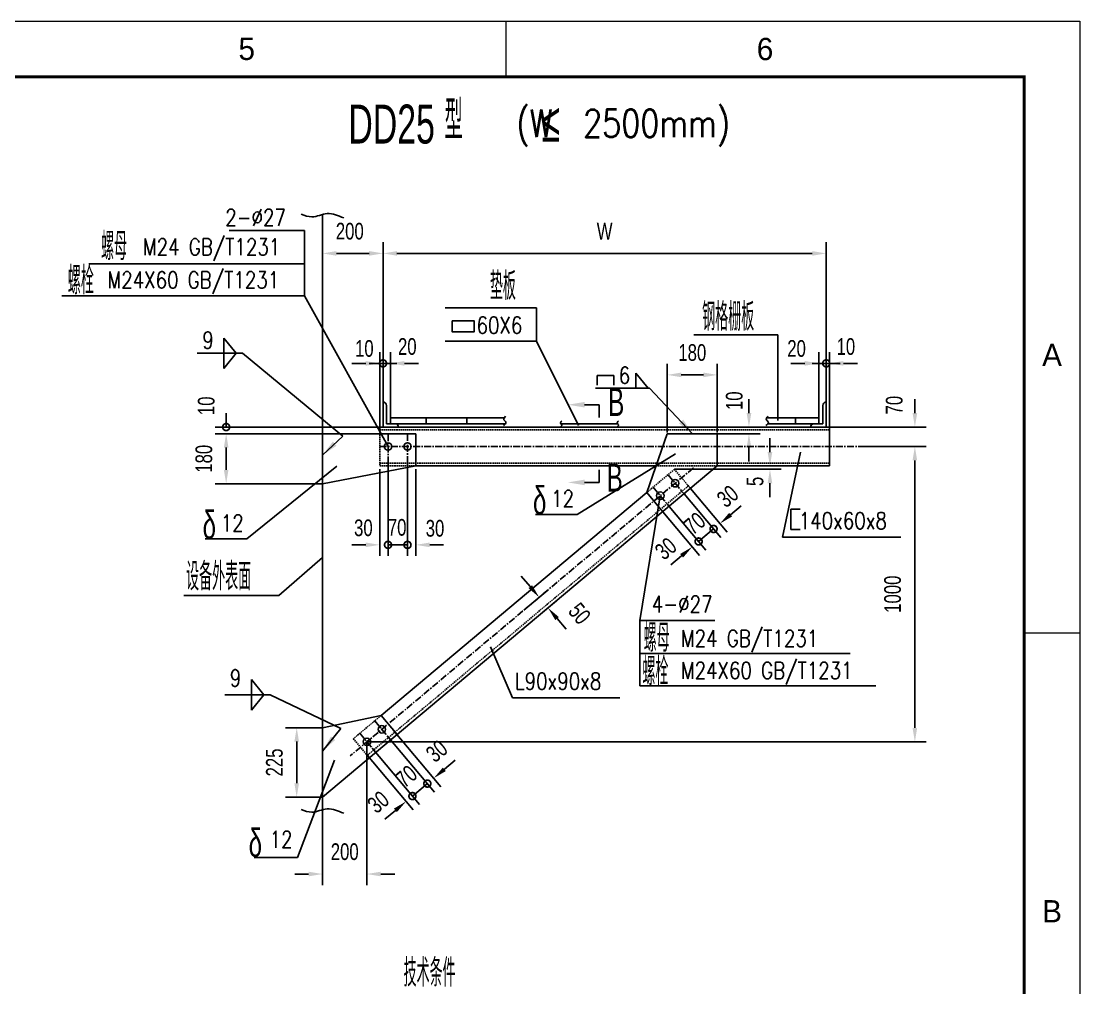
# Model space of a CAD drawing. Extents: x 148 to 221443, y -36682 to 6758.
# Drawn here: x 180319 to 184125, y -18825 to -15349 of the extents above; entities that cross this region are included whole.
import ezdxf
from ezdxf.enums import TextEntityAlignment as Align

# ---------------------------------------------------------------- set-up
doc = ezdxf.new("R2010")
doc.units = 0
doc.header["$LTSCALE"] = 10
doc.header["$MEASUREMENT"] = 0
for name, pattern in [('CENTERX2', [4, 2.5, -0.5, 0.5, -0.5]), ('HIDDENX2', [0.75, 0.5, -0.25]), ('PHANTOM', [2.5, 1.25, -0.25, 0.25, -0.25, 0.25, -0.25])]:
    doc.linetypes.add(name, pattern=pattern)
for name, color, linetype in [('2', 4, 'Continuous'), ('3', 255, 'Continuous'), ('6', 4, 'PHANTOM'), ('9', 6, 'Continuous'), ('CENTER', 1, 'CENTERX2'), ('WHITE', 7, 'Continuous')]:
    doc.layers.add(name, color=color, linetype=linetype)
doc.layers.add('2（细实线）', color=3, linetype='Continuous', lineweight=20)
doc.layers.add('图框层', color=7, linetype='Continuous', lineweight=15)
doc.styles.add('HZ', font='ROMS.SHX', dxfattribs={"width": 0.75, "bigfont": 'GBCBIG.SHX'})
doc.styles.get("Standard").update_dxf_attribs({"font": 'wison_e.shx', "width": 0.75, "bigfont": 'wison_c.shx'})
doc.styles.add('XW', font='ROMANS.shx', dxfattribs={"width": 0.85})
doc.dimstyles.new('DIM1', dxfattribs={"dimscale": 20, "dimtxt": 3, "dimasz": 2.5, "dimexe": 2, "dimexo": 0, "dimgap": 1, "dimtad": 0, "dimdec": 0, "dimzin": 0, "dimdsep": 46, "dimtxsty": 'Standard', "dimcen": 2, "dimclrd": 3, "dimclre": 3, "dimclrt": 3, "dimadec": 0, "dimazin": 0, "dimtfac": 0.666667, "dimtdec": 0, "dimtofl": 0, "dimtmove": 2, "dimatfit": 1, "dimfxl": 2, "dimtvp": 1.333333, "dimtolj": 1, "dimtzin": 0, "dimarcsym": 0})

# ---------------------------------------------------------------- blocks, each defined once
blk = doc.blocks.new('_DotSmall')
at = {"layer": 'WHITE', "color": 0, "const_width": 0.5}
blk.add_lwpolyline([(-0.0625, 0, 1), (0.0625, 0, 1)], format="xyb", close=True, dxfattribs=at)
blk = doc.blocks.new('*D1684')
at = {"layer": '2', "color": 3, "lineweight": -2}
for p, q in [((181608.2, -16808.4), (181608.2, -16539.4)), ((181620.2, -16733.4), (181620.2, -16539.4)), ((181558.2, -16579.4), (181508.2, -16579.4)), ((181620.2, -16579.4), (181670.2, -16579.4))]:
    blk.add_line(p, q, dxfattribs=at)
at = {"layer": '2', "color": 3}
blk.add_solid([(181558.2, -16587.8), (181558.2, -16571.1), (181608.2, -16579.4)], dxfattribs=at)
at = {"layer": 'Defpoints', "color": 0}
for p in [(181620.2, -16579.4), (181620.2, -16733.4), (181608.2, -16808.4)]:
    blk.add_point(p, dxfattribs=at)
at = {"layer": '2', "color": 3, "lineweight": -2, "xscale": 50, "yscale": 50, "zscale": 50, "rotation": 180}
blk.add_blockref('_DotSmall', (181620.2, -16579.4), dxfattribs=at)
at = {"layer": '2', "color": 3, "insert": (181553, -16526.2), "char_height": 60, "attachment_point": 5}
blk.add_mtext('\\A1;10', dxfattribs=at)
blk = doc.blocks.new('*D1685')
at = {"layer": '2', "color": 3, "lineweight": -2}
for p, q in [((181620.2, -16733.4), (181620.2, -16539.4)), ((181647.2, -16784.4), (181647.2, -16539.4)), ((181620.2, -16579.4), (181570.2, -16579.4)), ((181697.2, -16579.4), (181747.2, -16579.4))]:
    blk.add_line(p, q, dxfattribs=at)
at = {"layer": '2', "color": 3}
blk.add_solid([(181697.2, -16571.1), (181697.2, -16587.8), (181647.2, -16579.4)], dxfattribs=at)
at = {"layer": 'Defpoints', "color": 0}
for p in [(181620.2, -16579.4), (181620.2, -16733.4), (181647.2, -16784.4)]:
    blk.add_point(p, dxfattribs=at)
at = {"layer": '2', "color": 3, "lineweight": -2, "xscale": 50, "yscale": 50, "zscale": 50}
blk.add_blockref('_DotSmall', (181620.2, -16579.4), dxfattribs=at)
at = {"layer": '2', "color": 3, "insert": (181707.5, -16519.2), "char_height": 60, "attachment_point": 5}
blk.add_mtext('\\A1;20', dxfattribs=at)
blk = doc.blocks.new('*D1686')
at = {"layer": '2', "color": 3, "lineweight": -2}
for p, q in [((183186.5, -16784.4), (183186.5, -16539.4)), ((183213.5, -16733.4), (183213.5, -16539.4)), ((183136.5, -16579.4), (183086.5, -16579.4)), ((183213.5, -16579.4), (183263.5, -16579.4))]:
    blk.add_line(p, q, dxfattribs=at)
at = {"layer": '2', "color": 3}
blk.add_solid([(183136.5, -16587.8), (183136.5, -16571.1), (183186.5, -16579.4)], dxfattribs=at)
at = {"layer": 'Defpoints', "color": 0}
for p in [(183213.5, -16579.4), (183213.5, -16733.4), (183186.5, -16784.4)]:
    blk.add_point(p, dxfattribs=at)
at = {"layer": '2', "color": 3, "lineweight": -2, "xscale": 50, "yscale": 50, "zscale": 50, "rotation": 180}
blk.add_blockref('_DotSmall', (183213.5, -16579.4), dxfattribs=at)
at = {"layer": '2', "color": 3, "insert": (183106.9, -16526.2), "char_height": 60, "attachment_point": 5}
blk.add_mtext('\\A1;20', dxfattribs=at)
blk = doc.blocks.new('*D1687')
at = {"layer": '2', "color": 3, "lineweight": -2}
for p, q in [((183213.5, -16733.4), (183213.5, -16539.4)), ((183225.5, -16808.4), (183225.5, -16539.4)), ((183213.5, -16579.4), (183163.5, -16579.4)), ((183275.5, -16579.4), (183325.5, -16579.4))]:
    blk.add_line(p, q, dxfattribs=at)
at = {"layer": '2', "color": 3}
blk.add_solid([(183275.5, -16571.1), (183275.5, -16587.8), (183225.5, -16579.4)], dxfattribs=at)
at = {"layer": 'Defpoints', "color": 0}
for p in [(183213.5, -16579.4), (183213.5, -16733.4), (183225.5, -16808.4)]:
    blk.add_point(p, dxfattribs=at)
at = {"layer": '2', "color": 3, "lineweight": -2, "xscale": 50, "yscale": 50, "zscale": 50}
blk.add_blockref('_DotSmall', (183213.5, -16579.4), dxfattribs=at)
at = {"layer": '2', "color": 3, "insert": (183284.1, -16519.2), "char_height": 60, "attachment_point": 5}
blk.add_mtext('\\A1;10', dxfattribs=at)
blk = doc.blocks.new('*D1688')
at = {"layer": '2', "color": 3, "lineweight": -2}
for p, q in [((181620.2, -16733.4), (181620.2, -16144.1)), ((183213.5, -16733.4), (183213.5, -16144.1)), ((181670.2, -16184.1), (183163.5, -16184.1))]:
    blk.add_line(p, q, dxfattribs=at)
at = {"layer": '2', "color": 3}
for points in [[(181670.2, -16175.8), (181670.2, -16192.4), (181620.2, -16184.1)], [(183163.5, -16192.4), (183163.5, -16175.8), (183213.5, -16184.1)]]:
    blk.add_solid(points, dxfattribs=at)
at = {"layer": 'Defpoints', "color": 0}
for p in [(183213.5, -16184.1), (181620.2, -16733.4), (183213.5, -16733.4)]:
    blk.add_point(p, dxfattribs=at)
at = {"layer": '2', "color": 3, "insert": (182416.9, -16104.1), "char_height": 60, "attachment_point": 5}
blk.add_mtext('\\A1;W', dxfattribs=at)
blk = doc.blocks.new('*D1689')
at = {"layer": '2', "color": 3, "lineweight": -2}
for p, q in [((181402.7, -16302), (181402.7, -16144.1)), ((181620.2, -16733.4), (181620.2, -16144.1)), ((181452.7, -16184.1), (181570.2, -16184.1))]:
    blk.add_line(p, q, dxfattribs=at)
at = {"layer": '2', "color": 3}
for points in [[(181452.7, -16175.8), (181452.7, -16192.4), (181402.7, -16184.1)], [(181570.2, -16192.4), (181570.2, -16175.8), (181620.2, -16184.1)]]:
    blk.add_solid(points, dxfattribs=at)
at = {"layer": 'Defpoints', "color": 0}
for p in [(181620.2, -16184.1), (181402.7, -16302), (181620.2, -16733.4)]:
    blk.add_point(p, dxfattribs=at)
at = {"layer": '2', "color": 3, "insert": (181500.7, -16104.5), "char_height": 60, "attachment_point": 5}
blk.add_mtext('\\A1;200', dxfattribs=at)
blk = doc.blocks.new('*D1690')
at = {"layer": '2', "color": 3, "lineweight": -2}
for p, q in [((182642, -16828.4), (182642, -16580.8)), ((182822, -16828.4), (182822, -16580.8)), ((182772, -16620.8), (182692, -16620.8))]:
    blk.add_line(p, q, dxfattribs=at)
at = {"layer": '2', "color": 3}
for points in [[(182692, -16612.5), (182692, -16629.2), (182642, -16620.8)], [(182772, -16629.2), (182772, -16612.5), (182822, -16620.8)]]:
    blk.add_solid(points, dxfattribs=at)
at = {"layer": 'Defpoints', "color": 0}
for p in [(182642, -16620.8), (182642, -16828.4), (182822, -16828.4)]:
    blk.add_point(p, dxfattribs=at)
at = {"layer": '2', "color": 3, "insert": (182732, -16540.8), "char_height": 60, "attachment_point": 5}
blk.add_mtext('\\A1;180', dxfattribs=at)
blk = doc.blocks.new('*D1691')
at = {"layer": '2', "color": 3, "lineweight": -2}
for p, q in [((181635.2, -17918.2), (181805.2, -18120.8)), ((181658.2, -17898.9), (181828.2, -18101.5)), ((181840.8, -18038.7), (181879.1, -18006.6)), ((181779.5, -18090.2), (181741.2, -18122.3))]:
    blk.add_line(p, q, dxfattribs=at)
at = {"layer": '2', "color": 3}
blk.add_solid([(181835.4, -18032.4), (181846.1, -18045.1), (181802.5, -18070.9)], dxfattribs=at)
at = {"layer": 'Defpoints', "color": 0}
for p in [(181635.2, -17918.2), (181658.2, -17898.9), (181802.5, -18070.9)]:
    blk.add_point(p, dxfattribs=at)
at = {"layer": '2', "color": 3, "lineweight": -2, "xscale": 50, "yscale": 50, "zscale": 50, "rotation": 39.99999999978384}
blk.add_blockref('_DotSmall', (181779.5, -18090.2), dxfattribs=at)
at = {"layer": '2', "color": 3, "insert": (181813.6, -17973.5), "char_height": 60, "attachment_point": 5, "rotation": 40}
blk.add_mtext('\\A1;30', dxfattribs=at)
blk = doc.blocks.new('*D1692')
at = {"layer": '2', "color": 3, "lineweight": -2}
for p, q in [((181635.2, -17918.2), (181805.2, -18120.8)), ((181581.6, -17963.2), (181751.6, -18165.8)), ((181725.9, -18135.2), (181779.5, -18090.2))]:
    blk.add_line(p, q, dxfattribs=at)
at = {"layer": 'Defpoints', "color": 0}
for p in [(181635.2, -17918.2), (181581.6, -17963.2), (181779.5, -18090.2)]:
    blk.add_point(p, dxfattribs=at)
at = {"layer": '2', "color": 3, "lineweight": -2, "xscale": 50, "yscale": 50, "zscale": 50}
for p, rotation in [((181779.5, -18090.2), 39.9999999997845), ((181725.9, -18135.2), 219.9999999997845)]:
    blk.add_blockref('_DotSmall', p, dxfattribs=dict(at, rotation=rotation))
at = {"layer": '2', "color": 3, "insert": (181704.4, -18064.1), "char_height": 60, "attachment_point": 5, "rotation": 40}
blk.add_mtext('\\A1;70', dxfattribs=at)
blk = doc.blocks.new('*D1693')
at = {"layer": '2', "color": 3, "lineweight": -2}
for p, q in [((183346.2, -16878.4), (183572.2, -16878.4)), ((183532.2, -16928.4), (183532.2, -17890.2)), ((181562.3, -17940.2), (183572.2, -17940.2))]:
    blk.add_line(p, q, dxfattribs=at)
at = {"layer": '2', "color": 3}
for points in [[(183540.5, -16928.4), (183523.8, -16928.4), (183532.2, -16878.4)], [(183523.8, -17890.2), (183540.5, -17890.2), (183532.2, -17940.2)]]:
    blk.add_solid(points, dxfattribs=at)
at = {"layer": 'Defpoints', "color": 0}
for p in [(183346.2, -16878.4), (181562.3, -17940.2), (183532.2, -17940.2)]:
    blk.add_point(p, dxfattribs=at)
at = {"layer": '2', "color": 3, "insert": (183452.2, -17409.3), "char_height": 60, "attachment_point": 5, "rotation": 90}
blk.add_mtext('\\A1;1000', dxfattribs=at)
blk = doc.blocks.new('*D1694')
at = {"layer": '2', "color": 3, "lineweight": -2}
for p, q in [((181562.3, -17940.2), (181562.3, -18455.4)), ((181402.7, -18139.3), (181402.7, -18455.4)), ((181352.7, -18415.4), (181302.7, -18415.4)), ((181612.3, -18415.4), (181662.3, -18415.4))]:
    blk.add_line(p, q, dxfattribs=at)
at = {"layer": '2', "color": 3}
for points in [[(181352.7, -18423.7), (181352.7, -18407.1), (181402.7, -18415.4)], [(181612.3, -18407.1), (181612.3, -18423.7), (181562.3, -18415.4)]]:
    blk.add_solid(points, dxfattribs=at)
at = {"layer": 'Defpoints', "color": 0}
for p in [(181562.3, -17940.2), (181402.7, -18139.3), (181562.3, -18415.4)]:
    blk.add_point(p, dxfattribs=at)
at = {"layer": '2', "color": 3, "insert": (181482.5, -18335.4), "char_height": 60, "attachment_point": 5}
blk.add_mtext('\\A1;200', dxfattribs=at)
blk = doc.blocks.new('*D1695')
at = {"layer": '2', "color": 3, "lineweight": -2}
for p, q in [((181558.6, -17982.4), (181728.6, -18185.1)), ((181581.6, -17963.2), (181751.6, -18165.8)), ((181725.9, -18135.2), (181764.2, -18103)), ((181664.6, -18186.6), (181626.3, -18218.7))]:
    blk.add_line(p, q, dxfattribs=at)
at = {"layer": '2', "color": 3}
blk.add_solid([(181670, -18193), (181659.2, -18180.2), (181702.9, -18154.4)], dxfattribs=at)
at = {"layer": 'Defpoints', "color": 0}
for p in [(181558.6, -17982.4), (181581.6, -17963.2), (181725.9, -18135.2)]:
    blk.add_point(p, dxfattribs=at)
at = {"layer": '2', "color": 3, "lineweight": -2, "xscale": 50, "yscale": 50, "zscale": 50, "rotation": 219.9999999997854}
blk.add_blockref('_DotSmall', (181725.9, -18135.2), dxfattribs=at)
at = {"layer": '2', "color": 3, "insert": (181603.4, -18156.8), "char_height": 60, "attachment_point": 5, "rotation": 40}
blk.add_mtext('\\A1;30', dxfattribs=at)
blk = doc.blocks.new('*D1696')
at = {"layer": '2', "color": 3, "lineweight": -2}
for p, q in [((181402.7, -16832.4), (181016.3, -16832.4)), ((181056.3, -16882.4), (181056.3, -16962.4)), ((181402.7, -17012.4), (181016.3, -17012.4))]:
    blk.add_line(p, q, dxfattribs=at)
at = {"layer": '2', "color": 3}
for points in [[(181064.6, -16882.4), (181048, -16882.4), (181056.3, -16832.4)], [(181048, -16962.4), (181064.6, -16962.4), (181056.3, -17012.4)]]:
    blk.add_solid(points, dxfattribs=at)
at = {"layer": 'Defpoints', "color": 0}
for p in [(181402.7, -16832.4), (181056.3, -17012.4), (181402.7, -17012.4)]:
    blk.add_point(p, dxfattribs=at)
at = {"layer": '2', "color": 3, "insert": (180976.3, -16922.4), "char_height": 60, "attachment_point": 5, "rotation": 90}
blk.add_mtext('\\A1;180', dxfattribs=at)
blk = doc.blocks.new('*D1697')
at = {"layer": '2', "color": 3, "lineweight": -2}
for p, q in [((181056.3, -16808.4), (181056.3, -16758.4)), ((181608.2, -16808.4), (181016.3, -16808.4)), ((181402.7, -16832.4), (181016.3, -16832.4)), ((181056.3, -16882.4), (181056.3, -16932.4))]:
    blk.add_line(p, q, dxfattribs=at)
at = {"layer": '2', "color": 3}
blk.add_solid([(181064.6, -16882.4), (181048, -16882.4), (181056.3, -16832.4)], dxfattribs=at)
at = {"layer": 'Defpoints', "color": 0}
for p in [(181056.3, -16808.4), (181608.2, -16808.4), (181402.7, -16832.4)]:
    blk.add_point(p, dxfattribs=at)
at = {"layer": '2', "color": 3, "lineweight": -2, "xscale": 50, "yscale": 50, "zscale": 50, "rotation": 270}
blk.add_blockref('_DotSmall', (181056.3, -16808.4), dxfattribs=at)
at = {"layer": '2', "color": 3, "insert": (180984.8, -16732), "char_height": 60, "attachment_point": 5, "rotation": 90}
blk.add_mtext('\\A1;10', dxfattribs=at)
blk = doc.blocks.new('*D1698')
at = {"layer": '2', "color": 3, "lineweight": -2}
for p, q in [((181608.2, -16960.4), (181608.2, -17271.9)), ((181638.2, -16935.8), (181638.2, -17271.9)), ((181558.2, -17231.9), (181508.2, -17231.9)), ((181638.2, -17231.9), (181688.2, -17231.9))]:
    blk.add_line(p, q, dxfattribs=at)
at = {"layer": '2', "color": 3}
blk.add_solid([(181558.2, -17240.2), (181558.2, -17223.5), (181608.2, -17231.9)], dxfattribs=at)
at = {"layer": 'Defpoints', "color": 0}
for p in [(181608.2, -16960.4), (181638.2, -16935.8), (181638.2, -17231.9)]:
    blk.add_point(p, dxfattribs=at)
at = {"layer": '2', "color": 3, "lineweight": -2, "xscale": 50, "yscale": 50, "zscale": 50, "rotation": 180}
blk.add_blockref('_DotSmall', (181638.2, -17231.9), dxfattribs=at)
at = {"layer": '2', "color": 3, "insert": (181549.6, -17171.1), "char_height": 60, "attachment_point": 5}
blk.add_mtext('\\A1;30', dxfattribs=at)
blk = doc.blocks.new('*D1699')
at = {"layer": '2', "color": 3, "lineweight": -2}
for p, q in [((181638.2, -16923.8), (181638.2, -17271.9)), ((181708.2, -16923.1), (181708.2, -17271.9)), ((181638.2, -17231.9), (181708.2, -17231.9))]:
    blk.add_line(p, q, dxfattribs=at)
at = {"layer": 'Defpoints', "color": 0}
for p in [(181638.2, -16923.8), (181708.2, -16923.1), (181708.2, -17231.9)]:
    blk.add_point(p, dxfattribs=at)
at = {"layer": '2', "color": 3, "lineweight": -2, "xscale": 50, "yscale": 50, "zscale": 50, "rotation": 180}
blk.add_blockref('_DotSmall', (181638.2, -17231.9), dxfattribs=at)
at = {"layer": '2', "color": 3, "lineweight": -2, "xscale": 50, "yscale": 50, "zscale": 50}
blk.add_blockref('_DotSmall', (181708.2, -17231.9), dxfattribs=at)
at = {"layer": '2', "color": 3, "insert": (181670.9, -17169.4), "char_height": 60, "attachment_point": 5}
blk.add_mtext('\\A1;70', dxfattribs=at)
blk = doc.blocks.new('*D1700')
at = {"layer": '2', "color": 3, "lineweight": -2}
for p, q in [((181708.2, -16935.1), (181708.2, -17271.9)), ((181738.2, -16960.4), (181738.2, -17271.9)), ((181708.2, -17231.9), (181658.2, -17231.9)), ((181788.2, -17231.9), (181838.2, -17231.9))]:
    blk.add_line(p, q, dxfattribs=at)
at = {"layer": '2', "color": 3}
blk.add_solid([(181788.2, -17223.5), (181788.2, -17240.2), (181738.2, -17231.9)], dxfattribs=at)
at = {"layer": 'Defpoints', "color": 0}
for p in [(181708.2, -16935.1), (181738.2, -16960.4), (181738.2, -17231.9)]:
    blk.add_point(p, dxfattribs=at)
at = {"layer": '2', "color": 3, "lineweight": -2, "xscale": 50, "yscale": 50, "zscale": 50}
blk.add_blockref('_DotSmall', (181708.2, -17231.9), dxfattribs=at)
at = {"layer": '2', "color": 3, "insert": (181807.1, -17172.8), "char_height": 60, "attachment_point": 5}
blk.add_mtext('\\A1;30', dxfattribs=at)
blk = doc.blocks.new('*D1701')
at = {"layer": '2', "color": 3, "lineweight": -2}
for p, q in [((183532.2, -16758.4), (183532.2, -16708.4)), ((183225.5, -16808.4), (183572.2, -16808.4)), ((183346.2, -16878.4), (183572.2, -16878.4)), ((183532.2, -16928.4), (183532.2, -16978.4))]:
    blk.add_line(p, q, dxfattribs=at)
at = {"layer": '2', "color": 3}
for points in [[(183523.8, -16758.4), (183540.5, -16758.4), (183532.2, -16808.4)], [(183540.5, -16928.4), (183523.8, -16928.4), (183532.2, -16878.4)]]:
    blk.add_solid(points, dxfattribs=at)
at = {"layer": 'Defpoints', "color": 0}
for p in [(183225.5, -16808.4), (183346.2, -16878.4), (183532.2, -16878.4)]:
    blk.add_point(p, dxfattribs=at)
at = {"layer": '2', "color": 3, "insert": (183458.1, -16729.6), "char_height": 60, "attachment_point": 5, "rotation": 90}
blk.add_mtext('\\A1;70', dxfattribs=at)
blk = doc.blocks.new('*D1702')
at = {"layer": '2', "color": 3, "lineweight": -2}
for p, q in [((182149.5, -17382.2), (182117.3, -17343.9)), ((182125.9, -17467.2), (182212.3, -17394.8)), ((182158, -17505.5), (182244.4, -17433.1)), ((182245.9, -17497.1), (182278, -17535.4))]:
    blk.add_line(p, q, dxfattribs=at)
at = {"layer": '2', "color": 3}
for points in [[(182143.1, -17387.5), (182155.9, -17376.8), (182181.6, -17420.5)], [(182252.3, -17491.7), (182239.5, -17502.5), (182213.7, -17458.8)]]:
    blk.add_solid(points, dxfattribs=at)
at = {"layer": 'Defpoints', "color": 0}
for p in [(182181.6, -17420.5), (182125.9, -17467.2), (182158, -17505.5)]:
    blk.add_point(p, dxfattribs=at)
at = {"layer": '2', "color": 3, "insert": (182326.8, -17479), "char_height": 60, "attachment_point": 5, "rotation": 310}
blk.add_mtext('\\A1;50', dxfattribs=at)
blk = doc.blocks.new('*D1703')
at = {"layer": '2', "color": 3, "lineweight": -2}
for p, q in [((182626, -17112.9), (182757.6, -17269.7)), ((182648.9, -17093.6), (182780.5, -17250.5)), ((182754.8, -17219.8), (182793.1, -17187.7)), ((182693.5, -17271.2), (182655.2, -17303.4))]:
    blk.add_line(p, q, dxfattribs=at)
at = {"layer": '2', "color": 3}
blk.add_solid([(182698.9, -17277.6), (182688.2, -17264.9), (182731.8, -17239.1)], dxfattribs=at)
at = {"layer": 'Defpoints', "color": 0}
for p in [(182626, -17112.9), (182648.9, -17093.6), (182754.8, -17219.8)]:
    blk.add_point(p, dxfattribs=at)
at = {"layer": '2', "color": 3, "lineweight": -2, "xscale": 50, "yscale": 50, "zscale": 50, "rotation": 219.9999999997838}
blk.add_blockref('_DotSmall', (182754.8, -17219.8), dxfattribs=at)
at = {"layer": '2', "color": 3, "insert": (182637, -17245.5), "char_height": 60, "attachment_point": 5, "rotation": 40}
blk.add_mtext('\\A1;30', dxfattribs=at)
blk = doc.blocks.new('*D1704')
at = {"layer": '2', "color": 3, "lineweight": -2}
for p, q in [((182702.6, -17048.6), (182834.2, -17205.5)), ((182725.5, -17029.3), (182857.1, -17186.2)), ((182869.7, -17123.4), (182908, -17091.3)), ((182808.5, -17174.8), (182770.2, -17207))]:
    blk.add_line(p, q, dxfattribs=at)
at = {"layer": '2', "color": 3}
blk.add_solid([(182864.4, -17117), (182875.1, -17129.8), (182831.4, -17155.5)], dxfattribs=at)
at = {"layer": 'Defpoints', "color": 0}
for p in [(182702.6, -17048.6), (182725.5, -17029.3), (182831.4, -17155.5)]:
    blk.add_point(p, dxfattribs=at)
at = {"layer": '2', "color": 3, "lineweight": -2, "xscale": 50, "yscale": 50, "zscale": 50, "rotation": 39.99999999977852}
blk.add_blockref('_DotSmall', (182808.5, -17174.8), dxfattribs=at)
at = {"layer": '2', "color": 3, "insert": (182859.3, -17057.4), "char_height": 60, "attachment_point": 5, "rotation": 40}
blk.add_mtext('\\A1;30', dxfattribs=at)
blk = doc.blocks.new('*D1705')
at = {"layer": '2', "color": 3, "lineweight": -2}
for p, q in [((183011.2, -16898.4), (183011.2, -16848.4)), ((182667.7, -16960.4), (183051.2, -16960.4)), ((182822, -16948.4), (183051.2, -16948.4)), ((183011.2, -17010.4), (183011.2, -17060.4))]:
    blk.add_line(p, q, dxfattribs=at)
at = {"layer": '2', "color": 3}
for points in [[(183002.9, -16898.4), (183019.5, -16898.4), (183011.2, -16948.4)], [(183019.5, -17010.4), (183002.9, -17010.4), (183011.2, -16960.4)]]:
    blk.add_solid(points, dxfattribs=at)
at = {"layer": 'Defpoints', "color": 0}
for p in [(182667.7, -16960.4), (182822, -16948.4), (183011.2, -16948.4)]:
    blk.add_point(p, dxfattribs=at)
at = {"layer": '2', "color": 3, "insert": (182957.8, -17003.8), "char_height": 60, "attachment_point": 5, "rotation": 90}
blk.add_mtext('\\A1;5', dxfattribs=at)
blk = doc.blocks.new('*D1706')
at = {"layer": '2', "color": 3, "lineweight": -2}
for p, q in [((182702.6, -17048.6), (182834.2, -17205.5)), ((182648.9, -17093.6), (182780.5, -17250.5)), ((182754.8, -17219.8), (182808.5, -17174.8))]:
    blk.add_line(p, q, dxfattribs=at)
at = {"layer": 'Defpoints', "color": 0}
for p in [(182702.6, -17048.6), (182648.9, -17093.6), (182808.5, -17174.8)]:
    blk.add_point(p, dxfattribs=at)
at = {"layer": '2', "color": 3, "lineweight": -2, "xscale": 50, "yscale": 50, "zscale": 50}
for p, rotation in [((182808.5, -17174.8), 39.99999999979752), ((182754.8, -17219.8), 219.9999999997975)]:
    blk.add_blockref('_DotSmall', p, dxfattribs=dict(at, rotation=rotation))
at = {"layer": '2', "color": 3, "insert": (182740.8, -17154.7), "char_height": 60, "attachment_point": 5, "rotation": 40}
blk.add_mtext('\\A1;70', dxfattribs=at)
blk = doc.blocks.new('*D1707')
at = {"layer": '2', "color": 3, "lineweight": -2}
for p, q in [((182935.7, -16758.4), (182935.7, -16708.4)), ((182767.2, -16808.4), (182975.7, -16808.4)), ((182822, -16832.4), (182975.7, -16832.4)), ((182935.7, -16882.4), (182935.7, -16932.4))]:
    blk.add_line(p, q, dxfattribs=at)
at = {"layer": '2', "color": 3}
for points in [[(182927.4, -16758.4), (182944.1, -16758.4), (182935.7, -16808.4)], [(182944.1, -16882.4), (182927.4, -16882.4), (182935.7, -16832.4)]]:
    blk.add_solid(points, dxfattribs=at)
at = {"layer": 'Defpoints', "color": 0}
for p in [(182767.2, -16808.4), (182935.7, -16808.4), (182822, -16832.4)]:
    blk.add_point(p, dxfattribs=at)
at = {"layer": '2', "color": 3, "insert": (182883, -16713.8), "char_height": 60, "attachment_point": 5, "rotation": 90}
blk.add_mtext('\\A1;10', dxfattribs=at)
blk = doc.blocks.new('*D1758')
at = {"layer": '2', "color": 3, "lineweight": -2}
for p, q in [((181402.7, -17889.3), (181269.9, -17889.3)), ((181309.9, -17939.3), (181309.9, -18089.3)), ((181402.7, -18139.3), (181269.9, -18139.3))]:
    blk.add_line(p, q, dxfattribs=at)
at = {"layer": '2', "color": 3}
for points in [[(181318.2, -17939.3), (181301.5, -17939.3), (181309.9, -17889.3)], [(181301.5, -18089.3), (181318.2, -18089.3), (181309.9, -18139.3)]]:
    blk.add_solid(points, dxfattribs=at)
at = {"layer": 'Defpoints', "color": 0}
for p in [(181402.7, -17889.3), (181309.9, -18139.3), (181402.7, -18139.3)]:
    blk.add_point(p, dxfattribs=at)
at = {"layer": '2', "color": 3, "insert": (181229.9, -18014.3), "char_height": 60, "attachment_point": 5, "rotation": 90}
blk.add_mtext('\\A1;225', dxfattribs=at)
blk = doc.blocks.new('a2')
for p, q in [((15801.92, 10126.74), (15801.92, 10116.74)), ((15905.09, 10016.74), (15895.09, 10016.74))]:
    blk.add_line(p, q)
at = {"layer": '图框层', "ltscale": 10}
blk.add_lwpolyline([(15311.09, 10126.74), (15905.09, 10126.74), (15905.09, 9706.74), (15311.09, 9706.74)], close=True, dxfattribs=at)
at = {"layer": '图框层', "ltscale": 10, "const_width": 0.5}
blk.add_lwpolyline([(15336.09, 10116.74), (15895.09, 10116.74), (15895.09, 9716.74), (15336.09, 9716.74)], close=True, dxfattribs=at)
at = {"style": 'HZ'}
for s, p in [('5', (15755.34, 10121.74)), ('6', (15848.5, 10121.74)), ('A', (15900.09, 10066.74)), ('B', (15900.09, 9966.74))]:
    blk.add_text(s, height=4, dxfattribs=at).set_placement(p, align=Align.MIDDLE)

msp = doc.modelspace()

# ---------------------------------------------------------------- linework, layer by layer
for p, q in [((181620.1715, -16718.402), (181620.1715, -16808.402)), ((181632.1715, -16730.402), (181632.1715, -16796.402)), ((183201.5445, -16730.402), (183201.5445, -16796.402)), ((183213.5445, -16718.402), (183213.5445, -16808.402)), ((181647.1715, -16775.402), (181647.1715, -16796.402)), ((181647.1715, -16775.402), (182056.7473, -16775.402)), ((181775.0725, -16775.402), (181775.0725, -16796.402)), ((181922.0388, -16775.402), (181922.0388, -16796.402)), ((183186.5445, -16775.402), (183000.0478, -16775.402)), ((183102.62, -16796.402), (183102.62, -16775.402)), ((183186.5445, -16775.402), (183186.5445, -16796.402)), ((181608.1715, -16808.402), (183225.5445, -16808.402)), ((181608.1715, -16808.402), (181608.1715, -16820.402)), ((181632.1715, -16796.402), (182060.395, -16796.402)), ((182261.6846, -16796.402), (182463.6302, -16796.402)), ((183201.5445, -16796.402), (183003.6954, -16796.402)), ((183225.5445, -16808.402), (183225.5445, -16948.402)), ((181402.7334, -16832.402), (181402.7334, -17012.402)), ((181402.7334, -16832.402), (181738.1715, -16832.402)), ((181738.1715, -16832.402), (181738.1715, -16948.402)), ((182568.1068, -17043.9644), (182642.0088, -16832.402)), ((182822.0088, -16832.402), (182642.0088, -16832.402)), ((182822.0088, -16832.402), (182642.0088, -16832.402)), ((182822.0088, -16948.402), (182822.0088, -16832.402)), ((182822.0088, -16948.402), (181402.7334, -18139.3155)), ((181738.1715, -16948.402), (181402.7334, -17012.402)), ((181738.1715, -16948.402), (182600.8688, -16948.402)), ((182822.0088, -16948.402), (183225.5445, -16948.402)), ((182568.1068, -17043.9644), (181613.1683, -17845.2529)), ((182568.1068, -17043.9644), (182625.9577, -17112.9084)), ((181613.1683, -17845.2529), (181402.7334, -17889.3155)), ((181613.1683, -17845.2529), (181671.0192, -17914.1969)), ((181402.7334, -18139.3155), (181402.7334, -17889.3155))]:
    msp.add_line(p, q)
at = {"color": 7}
msp.add_line((182822.0088, -16836.402), (182822.0088, -16836.402), dxfattribs=at)
for centre in [(181638.1715, -16878.402), (181708.1715, -16878.402), (182670.4228, -17010.3274), (182616.7997, -17055.3225), (181615.8985, -17895.1783), (181562.2754, -17940.1734)]:
    msp.add_circle(centre, 13.5)
for centre, start, end in [((181620.1715, -16730.402), 0, 90), ((183213.5445, -16730.402), 90, 180), ((181664.1715, -16808.402), 0, 90), ((183169.5445, -16808.402), 90, 180)]:
    msp.add_arc(centre, 12, start, end)
at = {"layer": '2'}
for p, q in [((181337.6109, -16101.8159), (181067.084, -16101.8159)), ((181337.6109, -16101.8159), (181337.6109, -16336.6533)), ((181337.6109, -16221.074), (180562.8802, -16221.074)), ((181337.6109, -16336.6533), (180465.0581, -16336.6533)), ((181337.6109, -16336.6533), (181638.1715, -16878.402)), ((182172.1278, -16380.1163), (181844.0753, -16380.1163)), ((182172.1278, -16380.1163), (182172.1278, -16499.3744)), ((183039.963, -16476.2545), (182737.371, -16476.2545)), ((183039.963, -16476.2545), (183039.963, -16784.402)), ((182172.1278, -16499.3744), (181844.0753, -16499.3744)), ((182172.1278, -16499.3744), (182322.4167, -16802.2948)), ((181114.5614, -16542.8519), (180951.6861, -16542.8519)), ((181475.3153, -16840.9476), (181114.5614, -16542.8519)), ((182449.5415, -16623.0349), (182389.5104, -16623.0349)), ((182389.5104, -16657.6939), (182389.5104, -16623.0349)), ((182449.5415, -16657.6939), (182449.5415, -16623.0349)), ((182578.3926, -16668.884), (182383.7596, -16668.884)), ((182733.0786, -16832.402), (182578.3926, -16668.884)), ((182344.8355, -16728.0971), (182396.9532, -16728.0971)), ((181402.7334, -16909.0983), (181475.3153, -16840.9476)), ((182317.7324, -17122.2136), (182671.9419, -16904.298)), ((183055.8527, -17204.8407), (183120.6731, -16898.2324)), ((181130.0627, -17210.3339), (181454.7507, -16948.4408)), ((182344.8355, -17007.4926), (182396.9532, -17007.4926)), ((182543.6888, -17503.8754), (182616.7997, -17055.3225)), ((182317.7324, -17122.2136), (182168.8617, -17122.2136)), ((181130.0627, -17210.3339), (180981.192, -17210.3339)), ((183481.4999, -17204.8407), (183055.8527, -17204.8407)), ((181245.9493, -17413.734), (181402.7334, -17276.819)), ((181245.9493, -17413.734), (180904.2832, -17413.734)), ((182543.6888, -17503.8754), (182543.6888, -17738.7127)), ((182813.1227, -17503.8754), (182543.6888, -17503.8754)), ((182085.7651, -17781.8881), (182006.8103, -17599.1355)), ((183299.5508, -17623.1334), (182544.2113, -17623.1334)), ((181214.0419, -17771.078), (181051.1666, -17771.078)), ((181469.0173, -17892.5668), (181214.0419, -17771.078)), ((183391.5036, -17738.7127), (182543.6888, -17738.7127)), ((182471.976, -17781.8881), (182085.7651, -17781.8881)), ((181402.7334, -17973.4424), (181469.0173, -17892.5668)), ((181313.147, -18356.1552), (181446.2337, -18005.9227)), ((181313.147, -18356.1552), (181156.7337, -18356.1552))]:
    msp.add_line(p, q, dxfattribs=at)
at = {"layer": '2', "color": 7}
for p, q in [((181048.1555, -16488.2374), (181048.1555, -16542.8519)), ((181091.8902, -16542.8519), (181048.1555, -16488.2374)), ((181048.1555, -16597.4663), (181048.1555, -16542.8519)), ((181091.8902, -16542.8519), (181048.1555, -16597.4663)), ((182573.0809, -16668.884), (182529.3461, -16614.2696)), ((182529.3461, -16614.2696), (182529.3461, -16668.884)), ((182573.0809, -16668.884), (182529.3461, -16668.884)), ((182396.9532, -16728.0971), (182396.9532, -16773.6442)), ((182396.9532, -17007.4926), (182396.9532, -16961.9455)), ((181191.3707, -17771.078), (181147.636, -17716.4636)), ((181147.636, -17716.4636), (181147.636, -17771.078)), ((181191.3707, -17771.078), (181147.636, -17825.6925)), ((181147.636, -17825.6925), (181147.636, -17771.078))]:
    msp.add_line(p, q, dxfattribs=at)
at = {"layer": '2', "color": 3, "linetype": 'Continuous'}
msp.add_lwpolyline([(181868.4891, -16426.6831), (181948.3366, -16426.6831), (181948.3366, -16465.6591), (181868.4891, -16465.6591)], close=True, dxfattribs=at)
at = {"layer": '2'}
msp.add_lwpolyline([(183119.7714, -17103.63), (183086.3276, -17103.63), (183086.3276, -17176.549), (183119.7714, -17176.549)], dxfattribs=at)
for points in [[(182344.8355, -16738.0971), (182344.8355, -16718.0971), (182284.8355, -16728.0971)], [(182699.1102, -16781.9426), (182684.5811, -16795.687), (182733.0786, -16832.402)], [(181453.4361, -16875.4941), (181439.7967, -16860.8665), (181402.7334, -16909.0983)], [(182344.8355, -16997.4926), (182344.8355, -17017.4926), (182284.8355, -17007.4926)], [(181448.5008, -17933.3756), (181433.0322, -17920.6979), (181402.7334, -17973.4424)]]:
    msp.add_solid(points, dxfattribs=at)
at = {"layer": '3', "linetype": 'HIDDENX2'}
for p, q in [((181607.9375, -16818.4047), (183225.3106, -16818.4047)), ((181608.1715, -16820.402), (181608.1715, -16948.402)), ((181608.1715, -16938.402), (183225.5445, -16938.402)), ((181608.1715, -16948.402), (181738.1715, -16948.402)), ((182667.6926, -16960.402), (182568.1068, -17043.9644)), ((182600.8688, -16948.402), (182822.0088, -16948.402)), ((182667.6926, -16960.402), (182725.5435, -17029.346)), ((182717.83, -17020.1535), (181563.72, -17988.5668)), ((181613.1683, -17845.2529), (181513.5826, -17928.8153)), ((181513.5826, -17928.8153), (181571.4335, -17997.7593))]:
    msp.add_line(p, q, dxfattribs=at)
at = {"layer": '6', "color": 3, "linetype": 'Continuous'}
msp.add_line((181402.7334, -16044.1726), (181402.7334, -18184.5116), dxfattribs=at)
at = {"layer": '9'}
for points in [[(181325.9569, -16043.5613), (181364.6051, -16052.5747), (181419.6063, -16040.986), (181478.8668, -16056.4376)], [(182060.8996, -16769.6702), (182054.9696, -16781.9194), (182062.0855, -16791.0075), (182052.993, -16802.8615)], [(183004.2, -16769.6702), (182998.2701, -16781.9194), (183005.386, -16791.0075), (182996.2934, -16802.8615)], [(182262.5234, -16786.2744), (182258.5701, -16794.4406), (182263.3141, -16800.4993), (182257.2524, -16808.402)], [(182466.2535, -16786.2744), (182462.3002, -16794.4406), (182467.0441, -16800.4993), (182460.9824, -16808.402)], [(181325.9569, -18183.9002), (181364.6051, -18192.9137), (181419.6063, -18181.325), (181478.8668, -18196.7766)]]:
    msp.add_spline(points, degree=3, dxfattribs=at)
at = {"layer": 'CENTER'}
for p, q in [((181638.1715, -16834.3305), (181638.1715, -16923.8416)), ((181708.1715, -16832.7872), (181708.1715, -16923.07)), ((181608.1715, -16878.402), (183346.1932, -16878.402)), ((182736.1723, -16955.157), (181502.2754, -17990.5194)), ((182644.7113, -16979.6856), (182702.5621, -17048.6296)), ((182591.0882, -17024.6808), (182648.939, -17093.6248)), ((181590.187, -17864.5365), (181648.0379, -17933.4805)), ((181536.5639, -17909.5317), (181594.4148, -17978.4757))]:
    msp.add_line(p, q, dxfattribs=at)

# ---------------------------------------------------------------- block references
at = {"layer": '2（细实线）', "xscale": 20, "yscale": 20, "zscale": 20}
msp.add_blockref('a2', (-133976.5876, -217883.9756), dxfattribs=at)

# ---------------------------------------------------------------- texts
at = {"layer": '2'}
for s, height, style, width, p in [('型', 140, 'HZ', 0.65, (181841.3494, -15774.6594)), ('≤', 140, 'HZ', 0.65, (182190.3352, -15782.3801)), ('2-%%c27', 60, 'XW', 0.8, (181053.1052, -16084.5928)), ('M24 GB/T1231', 60, 'XW', 0.8, (180757.225, -16190.7185)), ('M24X60 GB/T1231', 60, 'XW', 0.8, (180629.8907, -16309.5982)), ('垫板', 100, 'HZ', 0.65, (182004.2606, -16351.1545)), ('钢格栅板', 100, 'HZ', 0.65, (182767.3599, -16461.8772)), ('60X6', 60, 'XW', 0.8, (181956.3998, -16472.2062)), ('B', 100, 'HZ', 0.65, (182429.4929, -16768.4394)), ('B', 100, 'HZ', 0.65, (182424.1317, -17040.3296)), ('δ', 100, 'HZ', 0.65, (182159.2039, -17121.6088)), ('12', 60, 'XW', 0.8, (182224.7627, -17095.5209)), ('δ', 100, 'HZ', 0.65, (180971.5341, -17209.7292)), ('12', 60, 'XW', 0.8, (181037.0929, -17183.6413)), ('140x60x8', 60, 'XW', 0.8, (183114.7584, -17175.0525)), ('设备外表面', 100, 'HZ', 0.65, (180912.2012, -17395.9266)), ('4-%%c27', 60, 'XW', 0.8, (182586.4469, -17474.9135)), ('螺母', 100, 'HZ', 0.65, (182557.1489, -17616.1538)), ('M24 GB/T1231', 60, 'XW', 0.8, (182691.1724, -17598.1381)), ('螺栓', 100, 'HZ', 0.65, (182552.5041, -17736.6422)), ('M24X60 GB/T1231', 60, 'XW', 0.8, (182691.1426, -17713.6141)), ('L90x90x8', 60, 'XW', 0.8, (182094.496, -17752.0999))]:
    msp.add_text(s, height=height, dxfattribs=dict(at, style=style, width=width)).set_placement(p)
for s, height, style, width, p in [('DD25', 140, 'HZ', 0.65, (181806.6926, -15719.0422)), ('(W  2500mm)', 100, 'XW', 0.8, (182867.3636, -15716.2438)), ('9', 60, 'XW', 0.8, (181011.6828, -16496.1902)), ('6', 60, 'XW', 0.8, (182508.6362, -16622.2223)), ('9', 60, 'XW', 0.8, (181110.4747, -17710.6499))]:
    msp.add_text(s, height=height, dxfattribs=dict(at, style=style, width=width)).set_placement(p, align=Align.MIDDLE_RIGHT)
at = {"layer": '2', "color": 3, "linetype": 'Continuous', "style": 'HZ', "width": 0.65}
for s, p in [('螺母', (180606.4047, -16208.4592)), ('螺栓', (180487.1738, -16331.4033)), ('δ', (181137.0214, -18353.405)), ('技术条件', (181694.0259, -18820.1078))]:
    msp.add_text(s, height=100, dxfattribs=at).set_placement(p)
at = {"layer": '2', "color": 3, "style": 'XW', "width": 0.8}
msp.add_text('12', height=60, dxfattribs=at).set_placement((181212.5943, -18320.8806))

# ---------------------------------------------------------------- dimensions: what is measured, and where the dimension line sits
at = {"layer": '2'}
dim = msp.add_linear_dim(base=(181620.1715, -16184.0852), p1=(181402.7334, -16301.9932), p2=(181620.1715, -16733.402), text='200', dimstyle='DIM1', dxfattribs=at)
dim.commit()
dim.dimension.update_dxf_attribs({"geometry": '*D1689', "text_midpoint": (181500.6957, -16104.5093), "dimtype": 160})
dim = msp.add_linear_dim(base=(183213.5445, -16184.0852), p1=(181620.1715, -16733.402), p2=(183213.5445, -16733.402), text='W', dimstyle='DIM1', dxfattribs=at)
dim.commit()
dim.dimension.update_dxf_attribs({"geometry": '*D1688', "text_midpoint": (182416.858, -16104.0852)})
for base, p1, p2, text, override, picture, middle in [((181620.1715, -16579.4167), (181608.1715, -16808.402), (181620.1715, -16733.402), '10', {"dimblk2": 'DotSmall', "dimsah": 1}, '*D1684', (181552.9891, -16526.1662)), ((181620.1715, -16579.4167), (181647.1715, -16784.402), (181620.1715, -16733.402), '20', {"dimblk2": 'DOTSMALL', "dimsah": 1}, '*D1685', (181707.4645, -16519.2192)), ((183213.5445, -16579.4167), (183186.5445, -16784.402), (183213.5445, -16733.402), '20', {"dimblk2": 'DOTSMALL', "dimsah": 1}, '*D1686', (183106.8569, -16526.1662)), ((183213.5445, -16579.4167), (183225.5445, -16808.402), (183213.5445, -16733.402), '10', {"dimblk2": 'DOTSMALL', "dimsah": 1}, '*D1687', (183284.0929, -16519.2192)), ((181562.2754, -18415.3884), (181402.7334, -18139.3155), (181562.2754, -17940.1734), '200', {"dimtmove": 0}, '*D1694', (181482.5044, -18415.3884))]:
    dim = msp.add_linear_dim(base=base, p1=p1, p2=p2, text=text, dimstyle='DIM1', override=override, dxfattribs=at)
    dim.commit()
    dim.dimension.update_dxf_attribs({"geometry": picture, "text_midpoint": middle, "dimtype": 160})
dim = msp.add_linear_dim(base=(182642.0088, -16620.8315), p1=(182822.0088, -16828.402), p2=(182642.0088, -16828.402), dimstyle='DIM1', dxfattribs=at)
dim.commit()
dim.dimension.update_dxf_attribs({"geometry": '*D1690', "text_midpoint": (182732.0088, -16540.8315)})
for base, p1, p2, angle, text, picture, middle in [((182935.7232, -16808.402), (182822.0088, -16832.402), (182767.1533, -16808.402), 90, '10', '*D1707', (182882.9923, -16713.8057)), ((183011.2071, -16948.402), (182667.6926, -16960.402), (182822.0088, -16948.402), 90, '5', '*D1705', (182957.7703, -17003.8181)), ((182181.6106, -17420.4895), (182158.0265, -17505.5493), (182125.8871, -17467.2471), 310, '50', '*D1702', (182326.7562, -17479.0405))]:
    dim = msp.add_linear_dim(base=base, p1=p1, p2=p2, angle=angle, text=text, dimstyle='DIM1', dxfattribs=at)
    dim.commit()
    dim.dimension.update_dxf_attribs({"geometry": picture, "text_midpoint": middle, "dimtype": 160})
dim = msp.add_linear_dim(base=(181056.3107, -16808.402), p1=(181402.7334, -16832.402), p2=(181608.1715, -16808.402), angle=90, text='10', dimstyle='DIM1', override={"dimblk2": 'DotSmall', "dimsah": 1}, dxfattribs=at)
dim.commit()
dim.dimension.update_dxf_attribs({"geometry": '*D1697', "text_midpoint": (180984.8193, -16732.0313), "dimtype": 160})
dim = msp.add_linear_dim(base=(183532.1527, -16878.402), p1=(183225.5445, -16808.402), p2=(183346.1932, -16878.402), angle=90, dimstyle='DIM1', dxfattribs=at)
dim.commit()
dim.dimension.update_dxf_attribs({"geometry": '*D1701', "text_midpoint": (183458.1456, -16729.5794), "dimtype": 160})
dim = msp.add_linear_dim(base=(181056.3107, -17012.402), p1=(181402.7334, -16832.402), p2=(181402.7334, -17012.402), angle=90, dimstyle='DIM1', dxfattribs=at)
dim.commit()
dim.dimension.update_dxf_attribs({"geometry": '*D1696', "text_midpoint": (180976.3107, -16922.402)})
for base, p1, p2, text, picture, middle in [((183532.1527, -17940.1734), (183346.1932, -16878.402), (181562.2754, -17940.1734), '1000', '*D1693', (183452.1527, -17409.2877)), ((181309.8748, -18139.3155), (181402.7334, -17889.3155), (181402.7334, -18139.3155), '225', '*D1758', (181229.8748, -18014.3155))]:
    dim = msp.add_linear_dim(base=base, p1=p1, p2=p2, angle=90, text=text, dimstyle='DIM1', dxfattribs=at)
    dim.commit()
    dim.dimension.update_dxf_attribs({"geometry": picture, "text_midpoint": middle})
for base, p1, p2, override, picture, middle in [((181708.1715, -17231.8823), (181638.1715, -16923.8416), (181708.1715, -16923.07), {"dimblk1": 'DOTSMALL', "dimblk2": 'DOTSMALL', "dimsah": 1}, '*D1699', (181670.8725, -17169.3593)), ((181738.1715, -17231.8823), (181708.1715, -16935.07), (181738.1715, -16960.402), {"dimblk1": 'DOTSMALL', "dimsah": 1}, '*D1700', (181807.0917, -17172.8328)), ((181638.1715, -17231.8823), (181608.1715, -16960.402), (181638.1715, -16935.8416), {"dimblk2": 'DOTSMALL', "dimsah": 1}, '*D1698', (181549.6373, -17171.096))]:
    dim = msp.add_linear_dim(base=base, p1=p1, p2=p2, dimstyle='DIM1', override=override, dxfattribs=at)
    dim.commit()
    dim.dimension.update_dxf_attribs({"geometry": picture, "text_midpoint": middle, "dimtype": 160})
for base, p1, p2, override, picture, middle in [((182831.4338, -17155.5411), (182702.5621, -17048.6296), (182725.5435, -17029.346), {"dimblk1": 'DOTSMALL', "dimsah": 1}, '*D1704', (182859.3126, -17057.3505)), ((182808.4524, -17174.8248), (182648.939, -17093.6248), (182702.5621, -17048.6296), {"dimblk1": 'DOTSMALL', "dimblk2": 'DOTSMALL', "dimsah": 1}, '*D1706', (182740.8282, -17154.6869)), ((182754.8293, -17219.8199), (182625.9577, -17112.9084), (182648.939, -17093.6248), {"dimblk2": 'DOTSMALL', "dimsah": 1}, '*D1703', (182636.9514, -17245.5342)), ((181779.5075, -18090.1599), (181581.559, -17963.1548), (181635.1821, -17918.1596), {"dimblk1": 'DOTSMALL', "dimblk2": 'DOTSMALL', "dimsah": 1}, '*D1692', (181704.3871, -18064.1073)), ((181802.4888, -18070.8762), (181635.1821, -17918.1596), (181658.1635, -17898.876), {"dimblk1": 'DOTSMALL', "dimsah": 1}, '*D1691', (181813.5859, -17973.4964)), ((181725.8844, -18135.155), (181558.5777, -17982.4384), (181581.559, -17963.1548), {"dimblk2": 'DOTSMALL', "dimsah": 1}, '*D1695', (181603.4297, -18156.7775))]:
    dim = msp.add_linear_dim(base=base, p1=p1, p2=p2, angle=40, dimstyle='DIM1', override=override, dxfattribs=at)
    dim.commit()
    dim.dimension.update_dxf_attribs({"geometry": picture, "text_midpoint": middle, "dimtype": 160})

doc.saveas('drawing.dxf')
